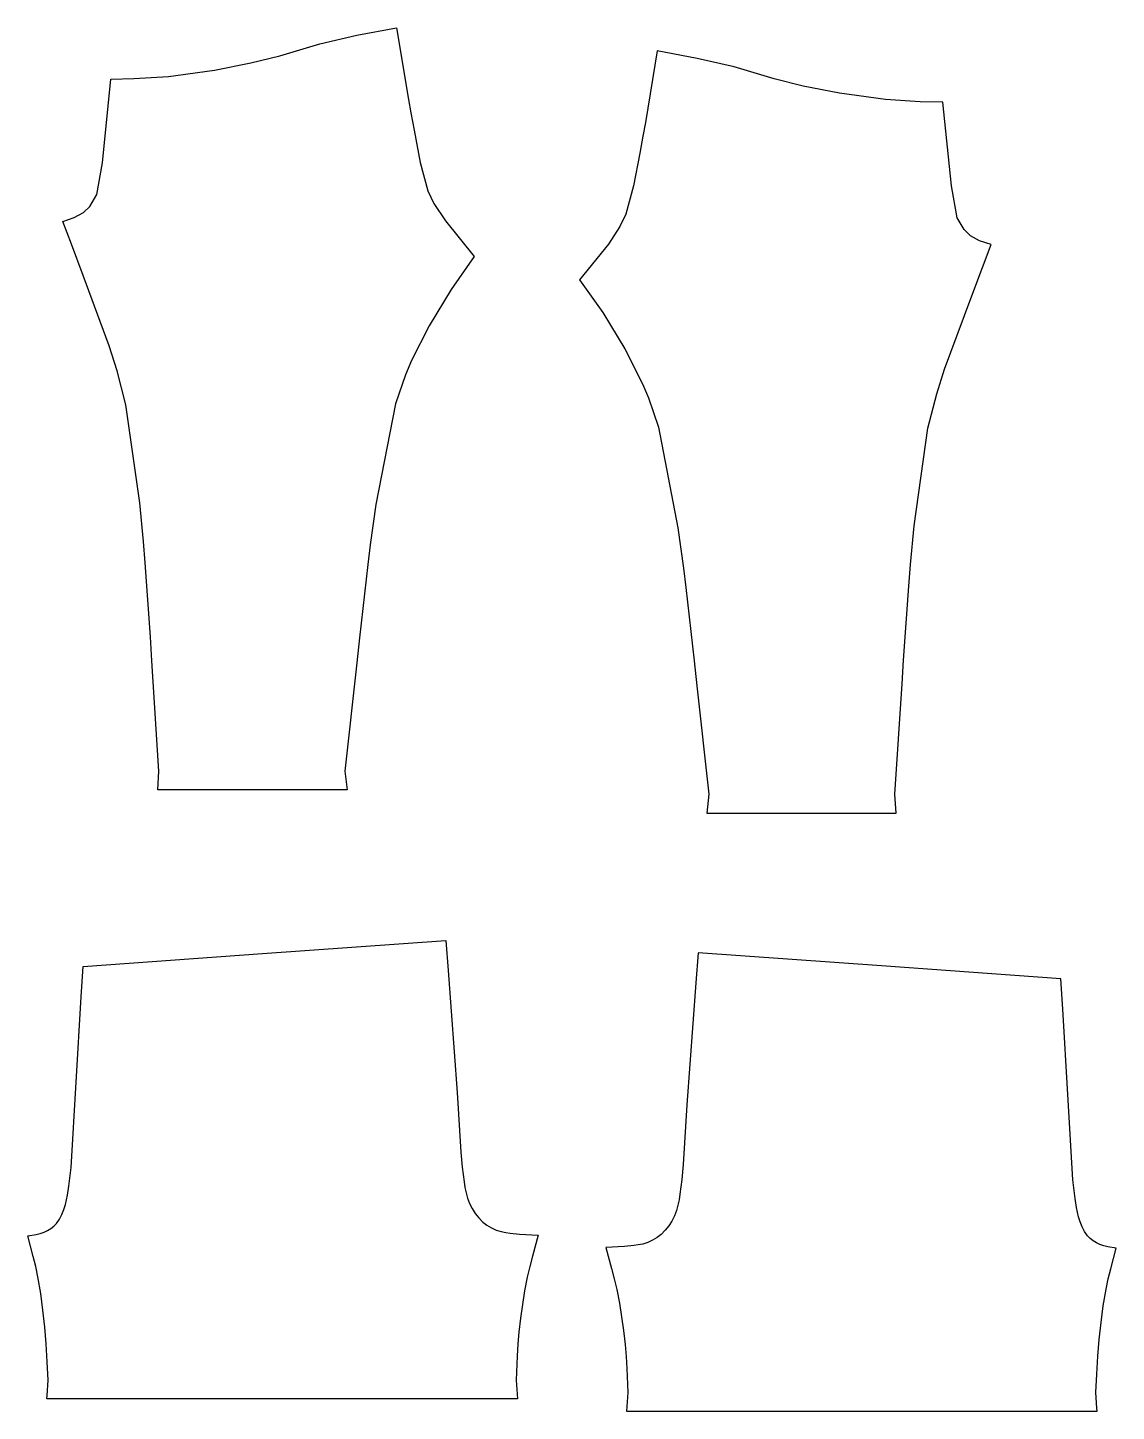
# Model space of a CAD drawing. Extents: x 23 to 112, y 158 to 270.
import ezdxf

# ---------------------------------------------------------------- set-up
doc = ezdxf.new("R2010")
doc.units = 0
doc.layers.add('Layer_1', color=7, linetype='CONTINUOUS')

msp = doc.modelspace()

# ---------------------------------------------------------------- linework, layer by layer
at = {"layer": 'Layer_1', "color": 1}
for points in [[(34.515041, 266.42681), (38.258406, 266.951842), (41.214683, 267.531408), (41.214683, 267.531408), (43.570771, 268.120821), (46.833324, 269.085259), (49.842262, 269.78296), (49.842262, 269.78296), (53.082938, 270.403624), (54.042996, 264.554655), (54.246139, 263.460996), (54.246139, 263.460996), (54.49631, 262.060593), (55.007434, 259.422458), (55.625441, 257.112938), (55.625441, 257.112938), (56.115317, 256.094121), (57.056469, 254.673251), (59.395687, 251.772907), (59.395687, 251.772907), (57.509469, 249.090238), (55.724981, 246.14552), (54.28473, 243.31003), (54.28473, 243.31003), (53.797674, 242.144639), (52.988557, 239.783864), (51.395178, 231.583344), (51.395178, 231.583344), (50.933584, 228.304856), (50.743259, 226.718973), (50.06697, 220.743906), (50.06697, 220.743906), (49.856638, 218.723), (48.87689, 209.904001), (49.048154, 208.366872), (49.048154, 208.366872), (33.641707, 208.365743), (33.739836, 209.902567), (33.739678, 209.903696), (33.739678, 209.903696), (33.166202, 218.876455), (33.04448, 220.813298), (32.6157, 226.836643), (32.6157, 226.836643), (32.477879, 228.597385), (32.176765, 231.730083), (31.052635, 239.701054), (31.052635, 239.701054), (30.334153, 242.474669), (29.697231, 244.496673), (27.578193, 250.244228), (27.578193, 250.244228), (26.61876, 252.774855), (25.917466, 254.624813), (26.854712, 254.943115), (26.854712, 254.943115), (27.606633, 255.355328), (28.115414, 255.853645), (28.680142, 256.812766), (28.680142, 256.812766), (29.138917, 259.406682), (29.837245, 266.209618), (31.700018, 266.255086), (31.700018, 266.255086), (34.515041, 266.42681)], [(92.85708, 264.546121), (89.113713, 265.071153), (86.157435, 265.650719), (86.157435, 265.650719), (83.801351, 266.240132), (80.538797, 267.20457), (77.529857, 267.902268), (77.529857, 267.902268), (74.289181, 268.522934), (73.329123, 262.673966), (73.125979, 261.580307), (73.125979, 261.580307), (72.875809, 260.179903), (72.364685, 257.541769), (71.746677, 255.232248), (71.746677, 255.232248), (71.256802, 254.213432), (70.31565, 252.792562), (67.976434, 249.892217), (67.976434, 249.892217), (69.862649, 247.209548), (71.647137, 244.26483), (73.087388, 241.429341), (73.087388, 241.429341), (73.574444, 240.263949), (74.383564, 237.903175), (75.97694, 229.702655), (75.97694, 229.702655), (76.438537, 226.424167), (76.628859, 224.838284), (77.305151, 218.863219), (77.305151, 218.863219), (77.51548, 216.84231), (78.495229, 208.023312), (78.323965, 206.486183), (78.323965, 206.486183), (93.730414, 206.485054), (93.632282, 208.021878), (93.632443, 208.023007), (93.632443, 208.023007), (94.205916, 216.995766), (94.327639, 218.932609), (94.756419, 224.955954), (94.756419, 224.955954), (94.894242, 226.716696), (95.195356, 229.849393), (96.319487, 237.820365), (96.319487, 237.820365), (97.037968, 240.59398), (97.674887, 242.615984), (99.793925, 248.363538), (99.793925, 248.363538), (100.753362, 250.894166), (101.454656, 252.744124), (100.51741, 253.062428), (100.51741, 253.062428), (99.765485, 253.474639), (99.256706, 253.972953), (98.691979, 254.932077), (98.691979, 254.932077), (98.233202, 257.525993), (97.534874, 264.328928), (95.672103, 264.374397), (95.672103, 264.374397), (92.85708, 264.546121)]]:
    msp.add_lwpolyline(points, dxfattribs=at)
at = {"layer": 'Layer_1', "color": 7}
for points in [[(23.060774, 172.066188), (23.742067, 172.186528), (24.0749, 172.264647), (24.0749, 172.264647), (24.399921, 172.370904), (24.678065, 172.50685), (24.937456, 172.672486), (24.937456, 172.672486), (25.179659, 172.863128), (25.393736, 173.081878), (25.637499, 173.436603), (25.637499, 173.436603), (25.83595, 173.819438), (26.001586, 174.222586), (26.132844, 174.636677), (26.132844, 174.636677), (26.296917, 175.374222), (26.420361, 176.121146), (26.601624, 177.62749), (27.423551, 191.52681), (27.570436, 194.005094), (27.570436, 194.005094), (42.157297, 195.04891), (57.095748, 196.122416), (57.275445, 193.664446), (58.003618, 183.737254), (58.319264, 178.890071), (58.319264, 178.890071), (58.420833, 177.675931), (58.566154, 176.468042), (58.641158, 176.01645), (58.736476, 175.567985), (58.736476, 175.567985), (58.859922, 175.130459), (59.017744, 174.702305), (59.228696, 174.286654), (59.228696, 174.286654), (59.478712, 173.89288), (59.764668, 173.527225), (60.091249, 173.197533), (60.091249, 173.197533), (60.430334, 172.942827), (60.797544, 172.728733), (61.186633, 172.549042), (61.186633, 172.549042), (61.591345, 172.414648), (61.958556, 172.336529), (62.330454, 172.280282), (62.330454, 172.280282), (63.080502, 172.205268), (64.597785, 172.13807), (64.130569, 170.428594), (64.130569, 170.428594), (63.90868, 169.570723), (63.705542, 168.708167), (63.493029, 167.600304), (63.493029, 167.600304), (63.311766, 166.486147), (63.153945, 165.368914), (63.02581, 164.246968), (63.02581, 164.246968), (62.947683, 163.27189), (62.891427, 162.293708), (62.802361, 160.335763), (62.90549, 158.796608), (62.90549, 158.796608), (24.620249, 158.796608), (24.642121, 159.066948), (24.721815, 160.335763), (24.659311, 161.810854), (24.659311, 161.810854), (24.570242, 163.28284), (24.449922, 164.651674), (24.299913, 166.015824), (24.299913, 166.015824), (24.121777, 167.37684), (23.899888, 168.73004), (23.713938, 169.569171), (23.713938, 169.569171), (23.506112, 170.403589), (23.060771, 172.066188), (23.060774, 172.066188)], [(111.644577, 171.061164), (110.963284, 171.181475), (110.630451, 171.259594), (110.630451, 171.259594), (110.305429, 171.365851), (110.027288, 171.501798), (109.767895, 171.667434), (109.767895, 171.667434), (109.525695, 171.858075), (109.311618, 172.076854), (109.067851, 172.43155), (109.067851, 172.43155), (108.869401, 172.814393), (108.703765, 173.217545), (108.572509, 173.631633), (108.572509, 173.631633), (108.408436, 174.369178), (108.284989, 175.116102), (108.103729, 176.622449), (107.281799, 190.521769), (107.134917, 193.00005), (107.134917, 193.00005), (92.548052, 194.043866), (77.609604, 195.117371), (77.429905, 192.659405), (76.701735, 182.73221), (76.386089, 177.885026), (76.386089, 177.885026), (76.28452, 176.670887), (76.139198, 175.462998), (76.064192, 175.011409), (75.968874, 174.562941), (75.968874, 174.562941), (75.84543, 174.125414), (75.687606, 173.697261), (75.476656, 173.281609), (75.476656, 173.281609), (75.226641, 172.887836), (74.940685, 172.522186), (74.6141, 172.19248), (74.6141, 172.19248), (74.275016, 171.937774), (73.907805, 171.723709), (73.51872, 171.54399), (73.51872, 171.54399), (73.114007, 171.409624), (72.746794, 171.331476), (72.374895, 171.27523), (72.374895, 171.27523), (71.624848, 171.200215), (70.107564, 171.133046), (70.574783, 169.423541), (70.574783, 169.423541), (70.796672, 168.565699), (70.99981, 167.703143), (71.212323, 166.595251), (71.212323, 166.595251), (71.393583, 165.481123), (71.551408, 164.363861), (71.679539, 163.241915), (71.679539, 163.241915), (71.75767, 162.266837), (71.813922, 161.288655), (71.902992, 159.33071), (71.799859, 157.791555), (71.799859, 157.791555), (110.085104, 157.791555), (110.063232, 158.061896), (109.983541, 159.33071), (110.046045, 160.805829), (110.046045, 160.805829), (110.135111, 162.277788), (110.255434, 163.646622), (110.405443, 165.010771), (110.405443, 165.010771), (110.583579, 166.371788), (110.805468, 167.725015), (110.991419, 168.564118), (110.991419, 168.564118), (111.199241, 169.398565), (111.644582, 171.061164), (111.644577, 171.061164)]]:
    msp.add_lwpolyline(points, dxfattribs=at)

doc.saveas('drawing.dxf')
